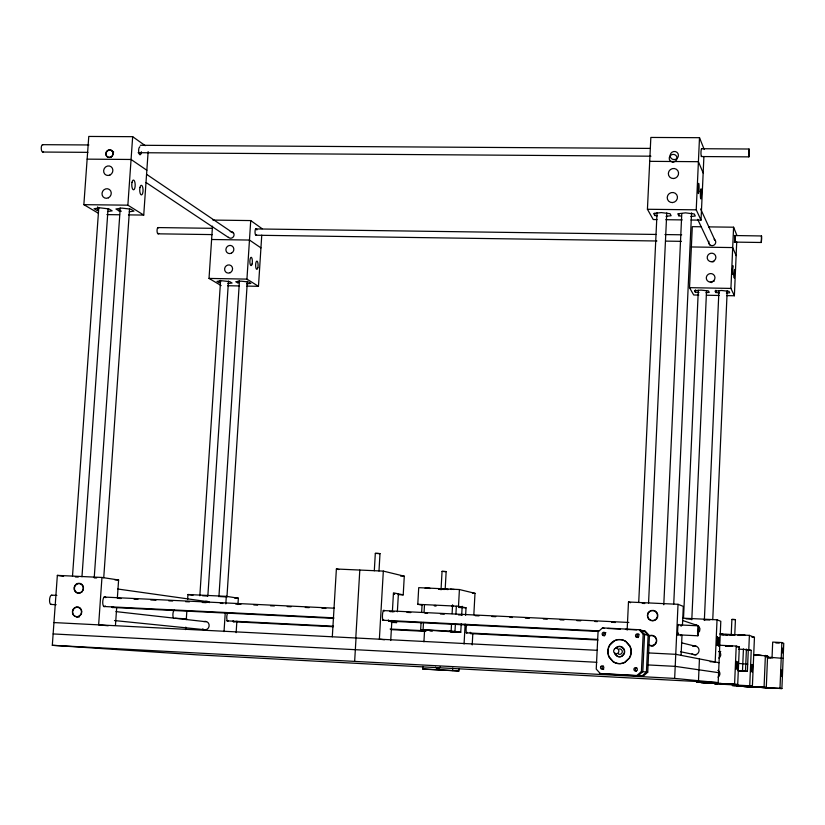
<?xml version="1.0" encoding="UTF-8"?>
<svg xmlns="http://www.w3.org/2000/svg" width="825" height="825" viewBox="0 0 825 825"><rect width="100%" height="100%" fill="white"/><g stroke="black" fill="none" stroke-linecap="round" stroke-linejoin="round"><path stroke-width="1.24" d="M716.636 643.129L716.678 642.304M716.667 642.696L716.647 643.861M718.534 643.273L718.565 644.129M719.39 640.417L719.4 639.757M718.565 643.397L718.534 642.871M719.39 640.808L719.4 640.148M717.502 640.489L717.513 638.808M718.565 643.005L718.544 642.448M719.379 641.2L719.4 640.551M716.688 641.902L716.698 640.602M718.575 642.613L718.554 642.025M719.369 641.602L719.39 640.973M735.271 239.714C735.261 226.679 733.92 248.335 735.219 240.58M717.492 640.839L717.399 642.541M718.585 642.201L718.575 641.592M719.348 642.015L719.379 641.396M772.056 657.329L772.685 642.087L781.863 642.551L783.75 643.335L781.904 688.555L740.252 686.235L781.904 688.555M779.986 688.359L781.863 642.551M731.218 635.116L731.888 619.431L733.538 619.451L735.426 619.606L734.755 635.291M736.22 646.068L739.313 646.996L737.705 684.554L734.58 684.245L736.22 646.068L718.482 645.181M748.306 649.677L747.388 671.395L742.5 670.88L743.438 648.914M745.491 671.065L746.419 649.12M749.389 635.363L754.452 637.302L752.41 685.957L749.739 685.699L751.235 650.389L748.791 649.657L749.389 635.363L719.761 633.992M765.394 655.39L764.074 687.225L766.291 687.442L767.59 656.03L753.957 654.803M691.804 619.792L706.54 290.555M698.486 680.728L699.445 658.917M719.421 292.947L715.76 292.514L715.863 290.256M704.344 620.493L718.936 290.524M712.759 619.637L727.186 290.812M726.753 295.618L734.374 295.762L730.919 288.42L733.59 227.205L708.562 226.885M682.729 618.162L717.038 619.802L715.192 661.97L710.108 661.712M734.374 295.762L736.725 241.869M117.387 597.568L118.604 579.996L101.96 577.459L57.348 575.386L52.315 645.305L196.494 654.803L718.183 682.646L720.803 621.297L717.038 619.802M681.316 216.119L678.831 215.799L678.944 213.52M663.785 604.777L681.77 213.819M673.736 603.993L691.556 212.85M698.785 295.082L693.701 294.989L689.525 287.657L692.299 226.669L701.054 226.782M718.183 682.646L674.664 678.408L678.026 604.302L628.485 601.992L627.144 630.083M690.968 220.017L701.033 220.141L696.228 209.828L699.497 137.693L650.842 137.445L647.429 209.272L653.235 219.543L657.009 219.594M698.971 292.555L695.31 292.132L695.403 289.874M681.089 655.359L681.997 635.271M682.45 625.226L683.306 606.396L678.026 604.302M701.033 220.141L703.89 156.894M683.523 618.08L698.311 290.266M657.267 215.83L654.772 215.511L654.885 213.232M638.715 602.498L657.061 212.582M639.107 629.712L645.449 631.331L649.43 635.632L647.728 672.189L643.356 676.077L636.952 675.469L641.417 671.488L643.17 634.105L639.107 629.712L602.487 627.918L598.053 631.878L596.238 669.106L600.27 673.52L607.468 674.169M648.563 602.993L666.765 212.902M718.606 641.798L718.596 641.159M719.338 642.417L719.359 641.819M465.63 615.295L466.032 607.798L458.504 606.241L459.412 589.535L418.718 587.658L417.78 604.302L422.441 605.21M421.08 622.401L420.668 629.661L458.308 632.197L460.752 632.249L461.216 623.865M461.691 615.068L462.175 606.272M422.823 666.414L422.678 668.972L429.309 669.426L458.896 671.003L459.03 668.467M464.062 644.016L465.145 624.04M472.209 644.923L472.818 633.6M473.839 614.718L474.994 593.319L459.412 589.535M421.647 612.315L422.08 604.715M420.668 629.661L423.081 629.712L423.493 622.442M424.06 612.346L424.493 604.715M423.926 641.809L424.576 630.259M441.024 589.854L442.056 571.364L446.16 571.591L445.201 588.854M450.636 631.208L449.388 631.115L452.028 631.259L451.131 631.187L451.543 623.824M452.1 613.697L452.585 604.787M458.896 671.003L452.636 670.581L452.781 668.013M460.752 632.249L454.977 631.373L455.379 624.092M455.926 613.975L456.349 606.344M332.31 636.787L336.383 569.002L383.326 571.106L379.376 639.189L384.419 639.777M390.72 640.509L391.875 620.441M392.38 611.665L393.463 592.845L403.219 594.856L404.281 576.19L383.326 571.106M397.361 611.779L398.392 593.804M718.627 641.386L718.616 640.736M719.307 642.819L719.338 642.252M355.792 637.993L359.803 570.054M354.647 661.382L356.029 638.003M374.302 570.787L375.323 553.358L377.747 553.379L379.995 553.627L378.984 571.055M224.029 631.61L225.256 612.717M225.823 603.91L226.308 596.351L187.945 594.516L187.615 599.538M261.762 235.125L258.472 286.316L246.943 279.118L250.728 220.574L212.902 220.079M226.927 597.135L247.356 281.232M236.136 632.672L236.878 621.184M237.94 604.57L238.353 598.187L226.308 596.351M185.615 629.64L185.78 627.134M186.275 619.606L186.862 610.83M221.162 285.605L209.024 278.417L212.499 226.143M219.471 280.634L219.326 282.8L216.954 281.387L222.162 280.799L229.742 281.634L232.072 283.037L227.906 283.501M199.836 595.784L220.595 280.387M207.838 596.104L228.473 281.057M238.219 280.985L238.085 283.15L235.775 281.748L241.034 281.15L248.603 281.985L250.872 283.398L246.665 283.862M218.924 596.681L239.467 280.675M719.287 643.211L719.317 642.675M718.647 640.984L718.678 639.922M128.483 214.882L143.736 215.067L148.139 151.625M115.469 625.185L116.686 607.613M97.649 206.869L97.381 210.653L94.122 208.715L99.897 207.828L108.941 208.9L112.148 210.839L107.518 211.53M72.497 576.19L98.783 207.745M81.964 576.768L108.085 208.591M121.358 211.179L119.109 210.922L119.285 208.395M94.246 577.345L120.264 207.931M143.736 215.067L127.865 205.178L132.67 136.682L88.77 136.445L83.861 204.662L98.443 213.293M101.96 577.459L98.639 624.865L108.209 625.762M103.733 577.789L129.556 208.911M718.668 640.592L719.153 637.343L719.359 638.767M717.348 643.263L717.265 644.036M718.73 639.839L719.122 637.756L719.338 638.509M719.225 643.861L719.153 644.624M719.153 644.562L718.73 645.965M716.956 638.137L717.41 637.364M717.193 644.5L717.049 645.263M717.152 644.738L716.884 645.562L716.729 644.624M717.08 637.436L717.265 636.745L717.502 638.622M701.642 156.09C700.631 157.224 700.786 148.098 701.766 148.902M734.229 242.096L761.289 242.488L761.63 238.992L761.506 235.96L734.415 235.527M761.506 235.96L761.289 242.488M716.678 643.438L717.028 645.243M701.188 156.544L748.863 156.863L749.275 152.852L749.028 149.016L701.415 148.717M749.028 149.016L748.863 156.863M256.575 234.733L256.338 235.115A3.352 1 -89.8 0 1 255.358 234.434L255.193 233.774A3.352 1 -89.8 0 1 255.492 229.123L255.729 228.742A3.352 1 -89.8 0 1 256.699 229.432L256.843 229.979M139.322 147.355L139.58 147.015A3.95 1.361 89 0 1 139.93 146.86M677.284 634.776L697.868 635.786L698.579 630.96L698.311 625.824L677.727 624.824M698.311 625.824L697.568 631.135L697.909 635.776M642.025 675.953L646.418 672.045L648.12 635.312L644.129 630.991M615.739 648.048L616.739 647.192A4.95 4.898 83.9 0 1 621.741 647.017L623.628 648.842A5.27 5.218 83.9 0 1 623.793 654.019L622.019 655.968A4.95 4.898 83.8 0 1 617.028 656.143L615.141 654.308A5.27 5.218 83.8 0 1 614.604 653.08M616.028 648.099L617.038 647.243A4.95 4.898 83.8 0 1 622.029 647.068L623.917 648.904A5.27 5.218 83.8 0 1 624.082 654.06L622.318 656.019A4.95 4.898 83.7 0 1 617.317 656.184L615.44 654.359A5.27 5.218 83.7 0 1 614.903 653.132M614.398 649.038L614.955 648.625A2.619 2.588 84.5 0 1 617.605 648.728L618.533 649.77A2.784 2.753 84.5 0 1 617.987 653.06L617.42 653.472A2.63 2.599 84.5 0 1 614.388 649.254M735.405 619.616L731.992 619.451M94.308 577.923L96.638 577.923M446.16 571.591L442.056 571.364M129.257 211.798L133.939 211.107L130.814 209.158L121.78 208.096L115.933 208.983L119.109 210.922M666.033 216.315L671.127 215.707L670.065 213.696L661.31 212.582L653.648 213.5L654.772 215.511M690.845 216.521L695.258 216.006L694.299 213.984L685.544 212.86L677.81 213.788L678.831 215.799M705.922 292.689L709.211 292.39L708.448 290.957L701.075 290.101L694.495 290.689L695.31 292.132M726.402 293.071L729.712 292.782L729.022 291.338L721.658 290.483L715.017 291.081L715.76 292.514M439.209 589.287L444.634 589.462M42.57 144.674L88.894 144.963M140.363 145.282L649.945 148.407M42.787 152.047L87.883 152.347M138.126 152.697L650.946 156.193M649.708 161.339L698.414 161.69L703.168 172.982M87.141 159.142L131.072 159.472L146.84 170.249M647.429 209.272L696.228 209.828M83.861 204.662L127.865 205.178M665.816 219.697L682.172 219.904M106.889 214.603L119.594 214.768M158.06 227.576L212.087 228.319M255.833 228.927L655.937 234.444M664.95 234.568L681.677 234.795M739.025 635.405L741.056 635.384L737.962 635.384M158.183 233.826L212.314 234.599M256.132 235.228L656.906 240.993M665.93 241.117L681.398 241.343M211.612 239.498L249.47 240.054L260.937 247.892M691.371 246.964L732.703 247.572L736.127 255.626M209.024 278.417L246.943 279.118M689.525 287.657L730.919 288.42M434.589 605.467L435.889 605.498M721.493 634.652L723.938 634.837M227.587 285.718L239.167 285.945M246.892 286.089L258.472 286.316M706.417 295.226L719.122 295.474M727.176 634.528L724.711 634.549L727.619 634.848M743.294 671.158L742.273 671.117L744.501 671.23M219.821 596.558L225.462 596.877M393.896 594.237L394.69 594.227L393.927 594.144M727.774 634.538L734.601 634.848M725.546 645.862L732.291 646.253L725.484 645.965M767.663 657.391L768.673 657.412L767.57 657.319M439.189 588.967L446.49 589.37M686.039 618.843L691.371 619.173M760.629 655.462L755.288 655.132L758.35 655.246M438.921 588.988L448.109 589.504M642.252 603.374L644.768 603.498M732.126 634.848L729.733 634.827M747.388 671.395L738.488 670.962M721.535 634.178L723.071 634.208L721.37 634.064M400.517 576.025L404.281 576.19M472.457 593.196L474.994 593.319M114.85 579.82L118.604 579.996M398.186 594.629L403.219 594.856M75.364 576.923L78.251 577.087M417.78 604.302L458.504 606.241M458.514 607.437L466.032 607.798M234.578 598.012L238.353 598.187M104.146 597.053L334.352 608.2M383.223 610.562L628.856 622.462M51.686 595.155L56.832 595.413M117.325 598.342L121.192 598.527M134.062 599.156L137.919 599.342M150.789 599.961L155.946 600.218M168.816 600.837L172.672 601.023M185.553 601.652L189.41 601.837M202.28 602.456L206.147 602.652M220.306 603.333L222.874 603.457M235.744 604.086L240.9 604.333M253.77 604.952L257.627 605.148M270.497 605.767L274.364 605.952M287.234 606.581L291.101 606.767M305.26 607.458L309.117 607.643M321.987 608.262L325.854 608.448M390.204 611.572L394.072 611.758M406.942 612.387L410.809 612.573M424.957 613.253L427.536 613.377M440.406 614.006L444.273 614.192M458.432 614.883L462.289 615.068M475.159 615.687L479.026 615.873M491.896 616.502L495.753 616.688M509.912 617.378L512.49 617.502M525.36 618.121L529.227 618.307M543.386 618.998L547.243 619.183M560.113 619.812L563.98 619.998M576.85 620.617L580.707 620.812M594.866 621.493L597.444 621.617M611.603 622.308L615.46 622.493M202.496 595.722L207.477 596.062M607.829 628.464L620.4 629.083M625.422 629.331L636.735 629.887M642.892 631.197L645.449 631.331M751.884 637.178L754.452 637.302M103.486 606.478L333.774 617.842M382.666 620.245L598.795 630.908M51.016 604.436L56.152 604.694M112.695 607.489L333.713 618.389M388.967 621.122L598.424 631.455M391.576 622.421L396.732 622.597L391.751 621.833M775.82 642.943L779.223 643.108M423.081 629.712L454.977 631.373M175.261 618.265L186.842 618.853M226.72 620.843L333.506 626.196M390.122 629.032L424.854 630.764M450.584 632.053L457.019 632.373M466.032 632.827L597.259 639.396M183.016 619.214L185.584 619.338M233.124 621.72L333.341 626.742M391.163 629.64L425.855 631.383M470.817 633.631L598.022 640.014M736.818 646.862L739.313 646.996M738.592 649.141L748.791 649.657M746.202 650.141L751.235 650.389M734.394 634.848L725.134 634.58L727.918 634.858M753.792 655.328L756.298 655.462M765.084 655.906L767.59 656.03M766.972 657.071L783.131 658.391M767.797 657.607L772.819 657.865M767.167 657.721L770.911 657.907M53.945 622.576L597.434 650.327M647.512 652.884L675.757 654.318L719.049 662.722M737.901 663.362L747.697 664.208M53.14 633.94L596.846 662.279M648.233 664.95L675.211 666.363L718.616 672.674M737.591 670.622L742.5 670.88M741.531 670.849C738.447 670.715 744.82 671.024 741.706 670.88M707.107 682.822L701.054 682.512L714.563 683.265L708.52 682.956M740.963 686.018L735.848 685.75L747.079 686.369L741.964 686.101M756.814 686.864L751.658 686.596L762.877 687.215L757.721 686.947M763.795 687.524L758.835 687.266L769.591 687.854L764.631 687.596M391.308 622.328L392.844 622.38L391.401 622.267M425.504 629.898C421.431 629.743 429.464 630.104 425.38 629.949M758.68 655.256L761.805 655.462M600.27 673.52L638.364 675.603L642.809 671.643L644.552 634.446L640.499 630.063M605.973 674.035L643.356 676.077M52.315 645.305L674.664 678.408M734.58 684.245L696.517 682.213L737.705 684.554M752.41 685.957L714.502 683.812L717.688 684.1M422.678 668.972L452.636 670.581M766.291 687.442L732.249 685.523L734.889 685.75M743.583 671.179L744.439 671.23M709.809 619.988L704.148 619.822L704.859 619.946M456.112 631.971C459.803 632.239 452.337 631.754 455.947 632.012M454.224 589.452L450.409 589.308L451.502 589.473M447.336 589.421L448.15 589.493M436.167 605.973L434.259 605.808M721.483 634.703L724.556 634.837M772.829 688.06L773.427 688.122M76.704 616.729L79.252 616.987M114.469 620.555L205.25 629.764M641.417 671.488L647.728 672.189M115.933 611.603L206.157 621.761M439.972 589.442L439.209 589.328M117.635 588.998L208.849 601.848M57.348 575.386L63.587 576.293M187.945 594.516L193.009 595.268M375.375 553.389L379.995 553.627M650.77 645.532L653.297 646.058M680.584 651.75L696.125 654.978M336.383 569.002L338.766 569.539M602.487 627.918L604.065 628.279M643.17 634.105L649.43 635.632M681.45 642.799L696.465 646.48M628.485 601.992L630.578 602.704M683.265 620.699L696.589 625.206M146.097 182.542L228.473 237.487M111.55 150.573A3.712 3.444 -58 0 1 111.107 156.874A3.712 3.444 -58 0 1 106.054 153.687A3.712 3.444 -58 0 1 111.55 150.573L113.675 152.017M146.685 174.395L232.918 232.856M250.728 220.574L262.164 228.742M132.67 136.682L145.252 145.654M718.74 646.047L718.554 644.717M697.682 219.357L709.768 244.922M700.652 208.983L715.089 240.591M733.59 227.205L736.993 235.62M699.497 137.693L704.22 149.469M717.43 637.323L717.492 638.303M719.359 638.406L719.39 639.684M718.596 645.057L718.534 643.665M719.379 638.705L719.39 640.045M717.502 638.447L717.513 639.313M43.477 151.511A3.682 1.423 88.6 0 1 41.281 148.912A3.682 1.423 88.6 0 1 42.941 144.787M158.709 233.32A3.125 1.062 89.9 0 1 157.348 232.846A3.125 1.062 89.9 0 1 157.266 228.824A3.125 1.062 89.9 0 1 158.596 227.906M230.206 231.701A3.362 3.166 -57.8 0 1 233.836 233.547A3.362 3.166 -57.8 0 1 232.495 237.641A3.362 3.166 -57.8 0 1 228.401 237.218M138.992 148.067A3.95 1.361 89 0 0 138.878 152.852L139.116 153.656A3.95 1.361 89 0 0 140.456 154.595L140.776 154.182A3.95 1.361 89 0 0 141.353 151.738M714.11 239.209A3.547 3.424 -30.3 0 1 715.347 243.684A3.547 3.424 -30.3 0 1 710.882 245.417A3.547 3.424 -30.3 0 1 708.871 241.24M440.282 666.734A2.619 2.547 -84.5 0 1 435.579 667.116M711.263 282.614A4.3 4.177 -29.9 0 1 714.213 281.15M712.779 262.02A4.3 4.166 -29.9 0 1 713.883 261.412M681.007 625.742A4.929 0.536 -87.6 0 1 681.213 625.804M680.996 634.765A4.929 0.536 -87.6 0 1 680.439 634.868M51.542 604.302A4.651 1.774 -86.3 0 1 49.552 600.043A4.651 1.774 -86.3 0 1 51.851 595.207M383.852 620.06A5.094 1.207 -87 0 1 382.47 614.852A5.094 1.207 -87 0 1 384.481 610.902M389.823 611.315A5.043 1.186 -87 0 1 390.029 611.634M389.617 620.73A5.043 1.186 -87 0 1 388.348 619.977M471.219 633.208A4.28 0.846 -87.2 0 1 470.271 632.301M467.249 632.373A4.311 0.866 -87.1 0 1 466.115 630.816A4.311 0.866 -87.1 0 1 466.775 624.855M678.521 633.126A5.228 0.567 -87.6 0 1 677.727 633.94A5.228 0.567 -87.6 0 1 677.851 627.072A5.228 0.567 -87.6 0 1 678.676 624.927M648.77 636.054A5.249 5.218 79.1 0 1 655.432 637.158A5.249 5.218 79.1 0 1 655.452 643.954A5.249 5.218 79.1 0 1 648.79 645.057M680.842 625.824A5.177 0.557 -87.6 0 1 681.316 625.762M681.007 634.848A5.177 0.557 -87.6 0 1 680.429 634.951M105.239 605.89A4.96 1.784 -86.4 0 1 102.981 604.766A4.96 1.784 -86.4 0 1 103.434 598.228A4.96 1.784 -86.4 0 1 105.806 597.671M113.561 606.88A4.919 1.743 -86.5 0 1 111.767 606.911M173.601 617.987A4.001 1.31 -86.5 0 1 172.982 613.47A4.001 1.31 -86.5 0 1 174.508 610.222M694.898 624.938A4.424 4.403 62.2 0 1 698.208 632.857M697.847 633.095A4.424 4.403 62.2 0 1 697.465 633.301M692.722 646.346A4.434 4.403 61.7 0 1 698.249 647.831A4.434 4.403 61.7 0 1 697.713 653.534A4.434 4.403 61.7 0 1 692.01 653.905M228.308 620.812A4.218 1.289 -86.6 0 1 226.762 617.935A4.218 1.289 -86.6 0 1 228.082 612.697M204.425 601.858A4.238 4.032 -76.9 0 1 209.478 602.632M203.827 621.607A4.238 4.032 -78 0 1 209.107 626.206A4.238 4.032 -78 0 1 202.651 628.98M234.207 621.637A4.187 1.268 -86.7 0 1 233.093 620.74M648.924 636.302A5.002 4.971 79.1 0 1 655.277 637.354A5.002 4.971 79.1 0 1 655.287 643.83A5.002 4.971 79.1 0 1 648.945 644.882M636.735 670.632A1.722 1.702 77.5 0 0 636.879 668.188A1.722 1.702 77.5 0 0 634.456 668.064A1.722 1.702 77.5 0 0 634.373 670.508A1.66 1.65 77.5 0 0 636.735 670.632M602.58 635.137A1.732 1.712 90 0 1 602.704 632.723A1.65 1.64 -90 0 1 605.034 632.827M605.003 632.857A1.702 1.681 90 0 1 604.921 635.25A1.702 1.681 90 0 1 602.549 635.167M638.406 634.507A1.702 1.691 83.9 0 1 638.313 636.91A1.702 1.691 83.9 0 1 635.931 636.828M617.244 639.849A11.54 11.416 83.9 0 0 614.388 640.901L609.912 645.078A12.303 12.169 83.7 0 0 608.602 647.914M618.245 639.674A11.54 11.416 83.9 0 1 626.02 641.52L630.063 646.15A12.303 12.169 83.9 0 1 629.454 658.195L624.968 662.382A11.54 11.416 83.7 0 1 613.336 661.743L609.304 657.102A12.303 12.169 83.7 0 1 608.541 655.153M635.993 636.766A1.702 1.691 83.9 0 1 636.085 634.363A1.702 1.691 83.9 0 1 638.467 634.456M608.293 654.143A12.303 12.169 83.7 0 1 608.334 648.924M619.09 648.986A2.588 2.568 83.8 0 1 621.07 649.337L621.988 650.368A2.753 2.723 83.8 0 1 621.452 653.617L620.895 654.029A2.588 2.568 83.8 0 1 618.276 653.916M603.673 669.488A1.691 1.671 83.4 0 1 603.467 666.136M638.107 637.601A1.691 1.681 83.5 0 1 637.519 634.734M604.24 633.023A1.691 1.671 89.7 0 1 605.88 632.692M604.477 635.755A1.691 1.671 89.7 0 1 604.292 633.084M636.673 667.817A1.702 1.681 77.2 0 0 635.889 668.209A1.702 1.681 77.2 0 0 636.529 671.148M637.467 634.673A1.691 1.681 83.6 0 1 639.117 634.332M718.008 670.447A3.96 3.919 53.5 0 1 718.379 670.333M718.822 651.709A3.95 3.919 51.8 0 1 720.73 651.523M719.132 651.42A4.012 3.981 53 0 1 718.843 658.072M718.297 670.477A4.022 3.991 54.5 0 1 718.008 677.139M732.27 270.806L732.569 274.271L732.827 265.598L732.27 270.806M780.852 674.644L780.966 676.366L781.223 669.972L780.852 674.644M734.002 274.663L734.291 278.087L734.508 269.476L734.002 274.663M735.817 666.765L736.013 669.292L736.354 661.31L735.817 666.765M737.375 667.064L737.571 669.57L737.911 661.65L737.375 667.064M781.811 674.829L781.925 676.541L782.183 670.189L781.811 674.829M782.327 651.616L782.409 652.946L782.616 648.11L782.327 651.616M750.843 669.529L751.008 671.859L751.317 664.465L750.843 669.529M752.173 669.776L752.328 672.086L752.606 664.775L752.173 669.776M611.583 642.623L609.613 645.026A12.313 12.179 83.7 0 0 609.005 657.061L613.037 661.702A11.55 11.426 83.7 0 0 624.68 662.341L629.176 658.154A12.313 12.179 83.9 0 0 629.774 646.099L625.732 641.458A11.55 11.426 83.9 0 0 614.089 640.839L611.583 642.623M425.246 588.153L430.176 588.442L425.298 588.143M740.902 635.064L745.14 635.291L740.953 635.064M429.794 630.661L432.331 630.816L429.794 630.661M453.348 606.21L451.677 606.148L453.338 606.179M726.052 683.832L719.936 683.523L733.435 684.265L726.052 683.832M748.584 686.709L743.655 686.452L754.421 687.039L748.584 686.709M672.952 162.04A3.95 3.785 -33.2 0 0 676.583 156.307A3.95 3.785 -33.2 0 0 669.838 156.265A3.95 3.785 -33.2 0 0 672.952 162.04M674.097 159.596A4.197 4.022 -33.1 0 0 677.964 153.512A4.197 4.022 -33.1 0 0 670.797 153.46A4.197 4.022 -33.1 0 0 674.097 159.596M111.097 156.977A3.95 3.661 -58 0 0 111.571 150.284A3.95 3.661 -58 0 0 105.734 153.594A3.95 3.661 -58 0 0 111.097 156.977M132 182.356A4.898 1.712 89.3 0 0 133.485 189.822A4.898 1.712 89.3 0 0 134.96 182.593A4.898 1.712 89.3 0 0 132 182.356M109.993 175.003A4.878 4.527 -58.6 0 0 111.097 166.733A4.878 4.527 -58.6 0 0 103.672 170.342A4.878 4.527 -58.6 0 0 109.993 175.003M108.374 197.825A4.878 4.538 -59.4 0 0 109.477 189.544A4.878 4.538 -59.4 0 0 102.042 193.143A4.878 4.538 -59.4 0 0 108.374 197.825M139.941 187.564A4.847 1.681 89.4 0 0 141.395 194.937A4.847 1.681 89.4 0 0 142.838 187.77A4.847 1.681 89.4 0 0 139.941 187.564M252.12 263.887A4.166 1.248 -89.6 0 0 251.264 257.328A4.166 1.248 -89.6 0 0 249.975 263.196A4.166 1.248 -89.6 0 0 252.12 263.887M231.392 253.203A4.156 3.919 -58.3 0 0 232.299 246.139A4.156 3.919 -58.3 0 0 225.916 249.181A4.156 3.919 -58.3 0 0 231.392 253.203M230.113 272.714A4.156 3.929 -59.2 0 0 231.031 265.64A4.156 3.929 -59.2 0 0 224.637 268.672A4.156 3.929 -59.2 0 0 230.113 272.714M257.854 267.62A4.125 1.227 -89.6 0 0 257.008 261.123A4.125 1.227 -89.6 0 0 255.74 266.949A4.125 1.227 -89.6 0 0 257.854 267.62M698.94 191.194A5.156 0.547 -88.8 0 0 698.662 183.325A5.156 0.547 -88.8 0 0 698.002 190.926A5.156 0.547 -88.8 0 0 698.94 191.194M673.561 178.53A5.187 4.981 -33.2 0 0 677.841 170.734A5.187 4.981 -33.2 0 0 668.972 171.239A5.187 4.981 -33.2 0 0 673.561 178.53M672.437 202.568A5.187 4.991 -33.4 0 0 676.727 194.762A5.187 4.991 -33.4 0 0 667.848 195.247A5.187 4.991 -33.4 0 0 672.437 202.568M701.322 196.546A5.105 0.536 -88.7 0 0 701.044 188.781A5.105 0.536 -88.7 0 0 700.404 196.309A5.105 0.536 -88.7 0 0 701.322 196.546M711.212 261.721A4.383 4.238 -30.3 0 0 715.461 255.492A4.383 4.238 -30.3 0 0 707.963 255.131A4.383 4.238 -30.3 0 0 711.212 261.721M710.304 282.109A4.383 4.249 -30.3 0 0 714.553 275.88A4.383 4.249 -30.3 0 0 707.046 275.509A4.383 4.249 -30.3 0 0 710.304 282.109M80.18 615.285A4.754 4.465 -76.8 0 0 78.241 607.396A4.754 4.465 -76.8 0 0 72.703 613.305A4.754 4.465 -76.8 0 0 80.18 615.285M648.099 613.295A4.991 4.96 86.5 0 0 652.771 620.555A4.991 4.96 86.5 0 0 656.69 612.851A4.991 4.96 86.5 0 0 648.099 613.295M647.986 613.212A5.239 5.208 86.4 0 0 652.895 620.843A5.239 5.208 86.4 0 0 656.999 612.758A5.239 5.208 86.4 0 0 647.986 613.212M81.984 591.597A4.744 4.455 -75.7 0 0 80.046 583.729A4.744 4.455 -75.7 0 0 74.518 589.638A4.744 4.455 -75.7 0 0 81.984 591.597M82.067 591.669A4.981 4.682 -75.7 0 0 80.025 583.399A4.981 4.682 -75.7 0 0 74.219 589.617A4.981 4.682 -75.7 0 0 82.067 591.669M80.386 615.326A4.991 4.692 -76.8 0 0 78.344 607.045A4.991 4.692 -76.8 0 0 72.538 613.253A4.991 4.692 -76.8 0 0 80.386 615.326M601.064 666.322A1.702 1.681 83.7 0 0 600.971 668.724A1.702 1.681 83.7 0 0 603.292 668.869A1.702 1.681 83.7 0 0 603.374 666.466A1.702 1.681 83.7 0 0 601.064 666.322"/></g></svg>
